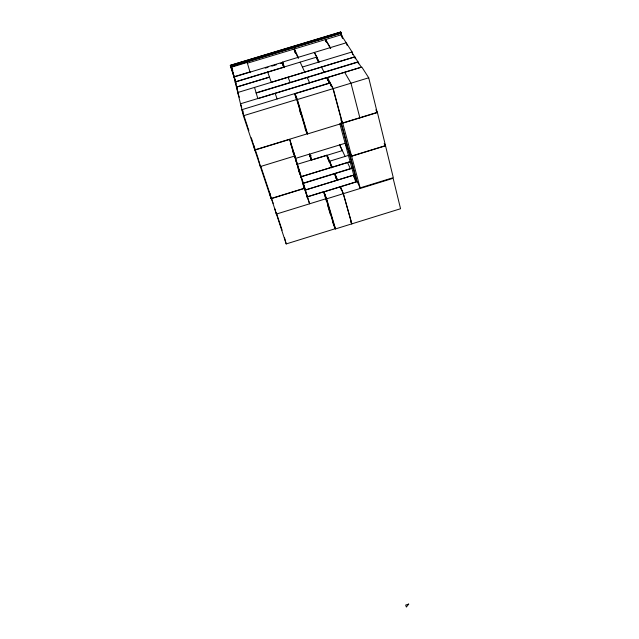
<?xml version="1.0" encoding="UTF-8"?>
<svg xmlns="http://www.w3.org/2000/svg" width="639" height="639" viewBox="0 0 639 639"><rect width="100%" height="100%" fill="white"/><g stroke="black" fill="none" stroke-linecap="round" stroke-linejoin="round"><path stroke-width="0.96" d="M341.41 36.048L340.651 31.95L342.592 37.893M306.576 196.988L323.63 191.716L326.265 198.649L335.14 228.746L286.2 243.938L269.73 193.441M357.449 181.572L324.005 191.9L326.641 198.833L335.507 228.922L400.557 208.729L393.129 178.289L326.641 198.833M360.124 187.89L351.618 156.251L348.535 149.83L356.985 181.125L360.124 187.89L393.289 177.642L385.533 145.812L384.183 143.471M326.265 198.649L276.24 214.113L274.826 208.729M260.353 166.563L294.883 155.964M295.234 158.488L309.348 154.159L311.552 159.974M311.297 159.758L309.627 154.143L345.356 143.208M309.42 156.427L311.313 155.844M297.231 164.335L326.769 155.261L331.825 167.25L300.761 176.811M342.376 150.604L311.84 159.95L309.627 154.143M348.814 155.293L329.66 161.188L331.585 167.921M341.218 122.704L348.487 149.638L351.57 156.052L385.485 145.62L377.369 112.336L375.844 109.828M351.618 156.251L385.533 145.812M300.482 176.931L350.324 161.587M333.183 167.019L350.06 161.819M303.613 183.05L352.217 168.073M302.798 183.537L334.636 173.728L337.352 180.174L305.043 190.142M336.793 180.254L334.916 173.64L352.648 168.177M271.032 198.521L304.779 188.114L289.779 139.382L254.849 150.085L271.032 198.521L269.211 191.5M271.088 198.705L304.843 188.297L309.611 203.801L305.218 190.877M304.955 190.118L353.367 175.182L356.402 181.756L307.271 196.924L289.85 140.356M354.693 174.83L337.64 180.086L334.916 173.64M296.328 99.285L294.659 93.621L296.999 99.42L307.151 133.847L254.785 149.885L243.387 115.763L233.994 77.007L282.047 62.438L283.988 67.247L235.216 82.04M377.369 112.336L342.672 122.968L351.57 156.052M307.519 133.95L342.312 123.295L332.991 88.677L330.067 83.062L295.034 93.733L305.067 127.736L307.519 133.95L297.383 99.532L295.034 93.733M340.827 119.836L342.52 123.231L377.21 112.608L368.719 77.79L361.834 67.087L327.448 77.559L328.973 83.19M249.961 71.919L233.922 76.784L231.59 67.151L247.165 62.438L250.208 72.686M284.123 67.686L282.462 62.103L346.178 42.813M265.257 68.125L268.076 67.271M271.839 66.129L276.543 64.699M280.305 63.565L283.125 62.702M318.126 61.807L316.824 57.071L235.16 81.88L237.388 88.589M302.407 67.031L352.065 51.951L352.752 54.714M236.446 87.16L269.49 77.127L236.422 87.064L237.996 91.84M354.797 56.943L237.74 92.511L239.321 97.248M256.135 92.847L357.968 61.879L358.439 63.804M256.199 93.046L358.016 62.087L361.283 67.183L257.852 98.662L254.53 87.415M240.48 103.798L326.88 77.511L329.7 82.95L241.909 109.684L247.597 126.738M243.387 115.763L296.999 99.42M297.383 99.532L332.991 88.677M327.448 77.559L333.207 88.613L368.719 77.79M339.477 32.501L230.304 65.354L236.23 83.557M230.951 66.831L341.362 33.052L230.599 66.592L230.951 66.831L230.615 65.45L234.705 78.166M247.405 63.181L294.004 49.075L298.173 58.141M295.689 53.564L294.371 48.963L325.339 39.578L330.435 48.356M326.385 42.39L325.618 39.498L341.074 34.818L352.065 51.951M340.427 32.206L342.456 38.26M351.674 52.071L357.968 61.879M325.618 39.498L330.714 48.276M344.653 72.319L350.971 83.198L359.877 117.911M314.404 52.414L316.824 57.071M314.316 52.47L319.236 61.919M318.845 62.039L316.361 57.238L316.88 59.139M321.465 67.071L324.109 72.175M341.45 121.57L342.312 123.295M356.913 181.692L353.87 175.126L355.42 180.869M339.74 144.933L345.084 156.443M339.636 144.925L342.264 150.604M347.488 162.466L350.348 168.648M294.371 48.963L298.557 58.029M300.162 62.159L304.723 72.055M307.207 77.535L309.675 82.894M332.24 167.306L327.168 155.285L329.061 161.915M340.483 186.812L343.375 193.665L351.873 223.842L350.763 221.158M340.379 186.844L343.271 193.697L351.777 223.874L350.667 221.19M282.462 62.103L284.411 66.903M288.037 77.231L290.17 82.503M305.051 128.519L307.151 133.847M335.507 228.922L332.791 221.685L324.277 192.834M332.432 221.509L335.14 228.746M267.701 72.007L271.295 82.319L354.741 56.855L355.268 58.836M275.113 93.262L277.102 98.965M292.974 150.389L294.914 156.06M297.638 165.653L295.418 159.167L301.472 178.816M298.093 168.544L300.298 174.998M302.447 181.26L304.843 188.297M303.046 184.503L304.651 189.224M247.932 127.728L248.859 130.5M251.287 137.784L252.844 142.465M253.827 145.404L258.468 159.311M260.856 166.475L270.616 195.71M271.064 197.068L273.165 203.346M276.208 212.468L282.126 230.2M240.464 103.734L241.734 107.544M242.333 109.325L243.259 112.129M231.59 67.151L232.82 70.881M235.607 81.337L230.304 65.354L340.651 31.95L341.881 36.774M290.402 142.896L292.502 149.694M293.037 151.451L295.13 158.232M302.047 180.685L304.675 189.216M292.942 151.834L293.812 154.662M298.677 170.421L299.539 173.241M282.047 62.438L283.157 66.16M309.348 154.159L311.017 159.774M299.403 109.676L300.793 114.405M323.909 192.651L326.377 201.029M327.48 204.752L328.302 207.547M328.853 209.408L330.227 214.065M294.004 49.075L295.058 52.757M326.769 155.261L327.863 159.087M341.01 188.681L341.538 190.55M334.636 173.728L335.978 178.449M330.067 83.062L330.842 85.906M340.97 122.992L348.239 149.917M339.844 123.726L345.252 143.695L348.287 150.109L356.738 181.396L353.694 174.838L345.308 143.887M326.88 77.511L327.639 80.322M353.367 175.182L353.878 177.075M333.207 88.613L342.52 123.231M325.339 39.578L325.834 41.431M284.459 237.396L286.2 243.938M346.626 43.452L347.105 45.345M258.907 160.844L260.385 166.659M253.164 143.4L254.849 150.085M408.696 604.095L406.356 607.05L405.685 605.069L408.696 604.095"/></g></svg>
